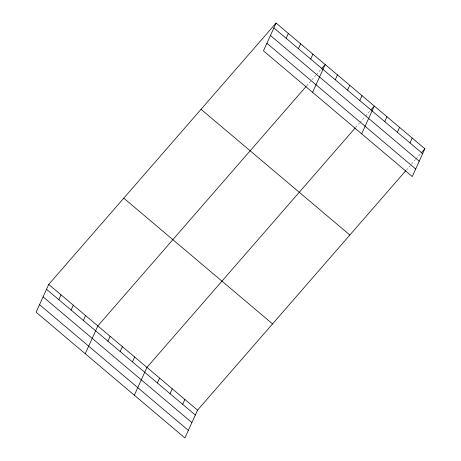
<?xml version="1.0" encoding="UTF-8"?>
<svg xmlns="http://www.w3.org/2000/svg" width="461" height="461" viewBox="0 0 461 461"><rect width="100%" height="100%" fill="white"/><g stroke="black" fill="none" stroke-linecap="round" stroke-linejoin="round"><path stroke-width="0.35" stroke-dasharray="2.31 1.73" d="M306.542 85.965L315.866 75.252M316.327 74.717L320.989 69.357M355.644 127.449L359.373 123.162M359.839 122.626L364.968 116.737M365.429 116.201L370.091 110.842M406.233 170.195L415.557 159.477M416.024 158.941L420.68 153.582"/><path stroke-width="0.69" d="M276.081 23.05L263.467 50.854L412.267 176.563L424.875 148.765L276.081 23.05L48.733 284.437L36.125 312.235L184.919 437.95L197.533 410.146L405.772 170.726M58.801 299.685L61.013 294.81M71.075 310.057L73.287 305.176M83.349 320.43L85.562 315.549M85.227 353.725L97.836 325.921L306.075 86.501M107.903 341.169L110.116 336.294M120.177 351.541L122.39 346.666M132.451 361.914L134.664 357.033M286.143 38.298L288.356 33.422M134.33 395.21L146.938 367.405L355.177 127.985M298.417 48.67L300.63 43.795M157.374 382.97L159.587 378.089M310.697 59.043L312.91 54.162M170.023 393.654L172.235 388.779M312.57 92.338L325.184 64.534L321.455 68.822M182.671 404.343L184.884 399.462M335.245 79.788L337.458 74.907M347.519 90.154L349.732 85.279M359.799 100.527L362.012 95.646M361.672 133.823L374.286 106.018L371.024 109.77M384.722 121.583L386.935 116.708M397.365 132.272L399.578 127.392M410.013 142.956L412.226 138.075M421.147 153.046L424.875 148.765M273.869 27.931L422.662 153.64M270.434 35.491L419.233 161.206M266.902 43.288L415.695 168.997M201.059 109.309L349.853 235.018M123.761 198.178L272.555 323.893M48.733 284.437L197.533 410.146M46.521 289.312L195.32 415.027M43.092 296.878L191.885 422.593M39.554 304.675L188.353 430.384"/></g></svg>
